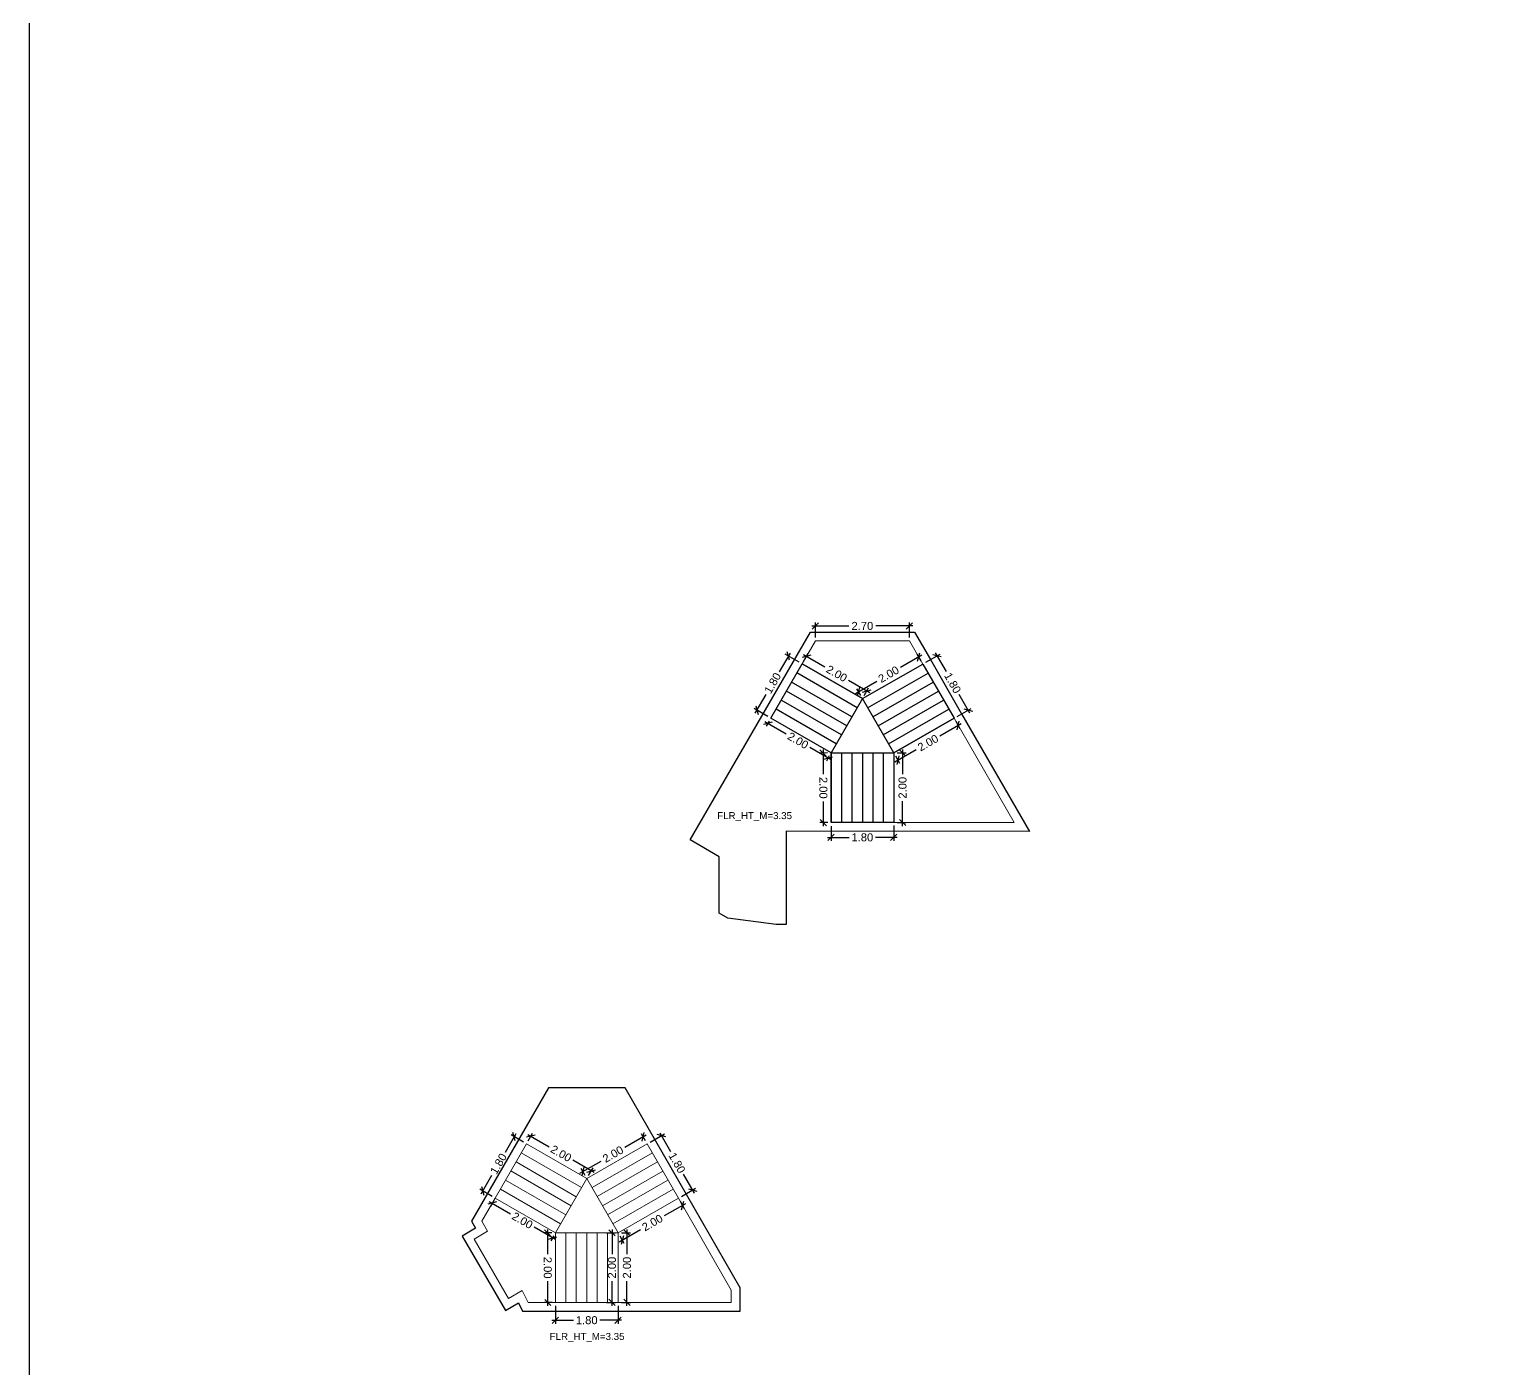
# Model space of a CAD drawing. Header units: metres. Extents: x 256329 to 886268, y -249371 to 355.
# Drawn here: x 281745.88 to 281788.33, y -318.08 to -279.59 of the extents above; entities that cross this region are included whole.
import ezdxf

# ---------------------------------------------------------------- set-up
doc = ezdxf.new("R2010")
doc.units = ezdxf.units.M
doc.header["$MEASUREMENT"] = 0
doc.header["$PDMODE"] = 35
doc.linetypes.add('CONTINOUS', pattern=[0])
doc.layers.get('0').update_dxf_attribs({"lineweight": 18})
doc.layers.get('Defpoints').update_dxf_attribs({"lineweight": 20})
for name, color, linetype, plot in [('BLK_1_FLR_19_STAIR_1', 7, 'Continuous', False), ('BLK_1_FLR_19_STAIR_2', 7, 'Continuous', False), ('BLK_1_FLR_19_STAIR_2_FLIGHT_1', 7, 'Continuous', False), ('BLK_1_FLR_19_STAIR_2_FLIGHT_2', 7, 'Continuous', False)]:
    doc.layers.add(name, color=color, linetype=linetype, plot=plot)
for name, color, linetype, lineweight in [('BLK_1_FLR_19_STAIR_1_FLIGHT_1', 7, 'Continuous', 0), ('BLK_1_FLR_19_STAIR_1_FLIGHT_2', 7, 'Continuous', 0), ('BLK_1_FLR_19_STAIR_1_FLIGHT_3', 7, 'Continuous', 0), ('BLK_1_FLR_19_STAIR_1_LANDING_1', 7, 'Continuous', 0), ('BLK_1_FLR_19_STAIR_1_LANDING_2', 7, 'Continuous', 0), ('BLK_1_FLR_19_STAIR_2_LANDING_1', 7, 'Continuous', 0), ('BLK_1_FLR_19_STAIR_2_LANDING_2', 7, 'Continuous', 0)]:
    doc.layers.add(name, color=color, linetype=linetype, lineweight=lineweight)
doc.layers.add('BLK_1_FLR_19_STAIR_2_FLIGHT_3', color=7, linetype='Continuous')
doc.layers.add('SPA COMMENT', color=7, linetype='Continuous', true_color=0xeb0505)
doc.styles.get("Standard").update_dxf_attribs({"font": 'arial.ttf'})
doc.dimstyles.new('METRIC DIM', dxfattribs={"dimtxt": 0.23, "dimasz": 0.18, "dimexe": 0.1, "dimexo": 0.1, "dimgap": 0.09, "dimtad": 0, "dimzin": 0, "dimdsep": 46, "dimtxsty": 'Standard', "dimblk": 'OBLIQUE', "dimcen": 0, "dimdle": 0.1, "dimclrd": 147, "dimclre": 147, "dimclrt": 7, "dimadec": 0, "dimazin": 0, "dimtfac": 1, "dimtofl": 0, "dimtmove": 0, "dimatfit": 2, "dimfxl": 0.125, "dimtolj": 1, "dimtzin": 0, "dimarcsym": 0})

# ---------------------------------------------------------------- blocks, each defined once
blk = doc.blocks.new('_Oblique')
at = {"color": 0, "linetype": 'ByBlock', "lineweight": -2}
blk.add_line((-0.5, -0.5), (0.5, 0.5), dxfattribs=at)
blk = doc.blocks.new('*D347')
at = {"layer": 'BLK_1_FLR_19_STAIR_1_FLIGHT_2', "color": 147, "lineweight": -2, "transparency": 16777216}
for p, q in [((281760.99111, -316.281423), (281760.990926, -316.793394)), ((281762.79111, -316.28207), (281762.790926, -316.794041)), ((281760.890962, -316.693358), (281761.513462, -316.693582)), ((281762.890962, -316.694077), (281762.268462, -316.693853))]:
    blk.add_line(p, q, dxfattribs=at)
at = {"layer": 'Defpoints', "color": 0, "linetype": 'CONTINOUS', "transparency": 16777216}
for p in [(281760.991146, -316.181423, 0.042641), (281762.791146, -316.18207, 0.042641), (281762.790962, -316.694041)]:
    blk.add_point(p, dxfattribs=at)
at = {"layer": 'BLK_1_FLR_19_STAIR_1_FLIGHT_2', "color": 147, "linetype": 'CONTINOUS', "lineweight": -2, "transparency": 16777216, "xscale": 0.18, "yscale": 0.18, "zscale": 0.18}
for p, rotation in [((281760.990962, -316.693394), 179.979403), ((281762.790962, -316.694041), 359.979403)]:
    blk.add_blockref('_Oblique', p, dxfattribs=dict(at, rotation=rotation))
at = {"layer": 'BLK_1_FLR_19_STAIR_1_FLIGHT_2', "color": 7, "linetype": 'CONTINOUS', "transparency": 16777216, "insert": (281761.890962, -316.693718), "char_height": 0.23, "attachment_point": 5, "rotation": 359.9794033}
blk.add_mtext('\\A1;1.80', dxfattribs=at)
blk = doc.blocks.new('*D412')
at = {"layer": 'BLK_1_FLR_19_STAIR_1_FLIGHT_3', "color": 147, "lineweight": -2, "transparency": 16777216}
for p, q in [((281760.199624, -311.352098), (281760.81555, -311.706242)), ((281760.209023, -311.53637), (281760.336161, -311.315252)), ((281762.108166, -312.449467), (281761.49224, -312.095324)), ((281761.944182, -312.534048), (281762.07132, -312.31293))]:
    blk.add_line(p, q, dxfattribs=at)
at = {"layer": 'Defpoints', "color": 0, "linetype": 'CONTINOUS', "transparency": 16777216}
for p in [(281760.159178, -311.623061, 0.042641), (281762.021474, -312.399622), (281761.894336, -312.62074, 0.042641)]:
    blk.add_point(p, dxfattribs=at)
at = {"layer": 'BLK_1_FLR_19_STAIR_1_FLIGHT_3', "color": 147, "linetype": 'CONTINOUS', "lineweight": -2, "transparency": 16777216, "xscale": 0.18, "yscale": 0.18, "zscale": 0.18}
for p, rotation in [((281760.286315, -311.401944), 150.102044), ((281762.021474, -312.399622), 330.102044)]:
    blk.add_blockref('_Oblique', p, dxfattribs=dict(at, rotation=rotation))
at = {"layer": 'BLK_1_FLR_19_STAIR_1_FLIGHT_3', "color": 7, "linetype": 'CONTINOUS', "transparency": 16777216, "insert": (281761.153895, -311.900783), "char_height": 0.23, "attachment_point": 5, "rotation": 330.1020442}
blk.add_mtext('\\A1;2.00', dxfattribs=at)
blk = doc.blocks.new('*D413')
at = {"layer": 'BLK_1_FLR_19_STAIR_1_FLIGHT_1', "color": 147, "lineweight": -2, "transparency": 16777216}
for p, q in [((281763.599795, -311.373743), (281762.984441, -311.727341)), ((281763.578606, -311.53758), (281763.463268, -311.336861)), ((281761.692293, -312.469843), (281762.307648, -312.116244)), ((281761.844514, -312.534035), (281761.729175, -312.333316))]:
    blk.add_line(p, q, dxfattribs=at)
at = {"layer": 'Defpoints', "color": 0, "linetype": 'CONTINOUS', "transparency": 16777216}
for p in [(281763.513091, -311.423565), (281763.628429, -311.624284, 0.042641), (281761.894336, -312.62074, 0.042641)]:
    blk.add_point(p, dxfattribs=at)
at = {"layer": 'BLK_1_FLR_19_STAIR_1_FLIGHT_1', "color": 147, "linetype": 'CONTINOUS', "lineweight": -2, "transparency": 16777216, "xscale": 0.18, "yscale": 0.18, "zscale": 0.18}
for p, rotation in [((281763.513091, -311.423565), 29.88281300000001), ((281761.778998, -312.420021), 209.882813)]:
    blk.add_blockref('_Oblique', p, dxfattribs=dict(at, rotation=rotation))
at = {"layer": 'BLK_1_FLR_19_STAIR_1_FLIGHT_1', "color": 7, "linetype": 'CONTINOUS', "transparency": 16777216, "insert": (281762.646044, -311.921793), "char_height": 0.23, "attachment_point": 5, "rotation": 29.8828126}
blk.add_mtext('\\A1;2.00', dxfattribs=at)
blk = doc.blocks.new('*D414')
at = {"layer": 'BLK_1_FLR_19_STAIR_1_LANDING_2', "color": 147, "lineweight": -2, "transparency": 16777216}
for p, q in [((281760.763419, -314.082441), (281760.766597, -314.792257)), ((281760.891147, -314.18187), (281760.663868, -314.182888)), ((281760.773268, -316.282638), (281760.770091, -315.572822)), ((281760.900101, -316.182069), (281760.672822, -316.183087))]:
    blk.add_line(p, q, dxfattribs=at)
at = {"layer": 'Defpoints', "color": 0, "linetype": 'CONTINOUS', "transparency": 16777216}
for p in [(281760.991146, -314.181423, 0.042641), (281760.772821, -316.182639), (281761.0001, -316.181622, 0.042641)]:
    blk.add_point(p, dxfattribs=at)
at = {"layer": 'BLK_1_FLR_19_STAIR_1_LANDING_2', "color": 147, "linetype": 'CONTINOUS', "lineweight": -2, "transparency": 16777216, "xscale": 0.18, "yscale": 0.18, "zscale": 0.18}
for p, rotation in [((281760.763867, -314.18244), 90.256477), ((281760.772821, -316.182639), 270.256477)]:
    blk.add_blockref('_Oblique', p, dxfattribs=dict(at, rotation=rotation))
at = {"layer": 'BLK_1_FLR_19_STAIR_1_LANDING_2', "color": 7, "linetype": 'CONTINOUS', "transparency": 16777216, "insert": (281760.768344, -315.18254), "char_height": 0.23, "attachment_point": 5, "rotation": 270.2564771}
blk.add_mtext('\\A1;2.00', dxfattribs=at)
blk = doc.blocks.new('*D415')
at = {"layer": 'BLK_1_FLR_19_STAIR_1_LANDING_2', "color": 147, "lineweight": -2, "transparency": 16777216}
for p, q in [((281759.209489, -313.268689), (281759.125843, -313.413631)), ((281759.089215, -313.277035), (281759.703629, -313.631612)), ((281760.994113, -314.376348), (281760.379699, -314.021771)), ((281760.941163, -314.268035), (281760.857517, -314.412976))]:
    blk.add_line(p, q, dxfattribs=at)
at = {"layer": 'Defpoints', "color": 0, "linetype": 'CONTINOUS', "transparency": 16777216}
for p in [(281759.259473, -313.182077, 0.042641), (281759.175827, -313.327019), (281760.991146, -314.181423, 0.042641)]:
    blk.add_point(p, dxfattribs=at)
at = {"layer": 'BLK_1_FLR_19_STAIR_1_LANDING_2', "color": 147, "linetype": 'CONTINOUS', "lineweight": -2, "transparency": 16777216, "xscale": 0.18, "yscale": 0.18, "zscale": 0.18}
for p, rotation in [((281759.175827, -313.327019), 150.01084), ((281760.907501, -314.326364), 330.01084)]:
    blk.add_blockref('_Oblique', p, dxfattribs=dict(at, rotation=rotation))
at = {"layer": 'BLK_1_FLR_19_STAIR_1_LANDING_2', "color": 7, "linetype": 'CONTINOUS', "transparency": 16777216, "insert": (281760.041664, -313.826692), "char_height": 0.23, "attachment_point": 5, "rotation": 330.0108404}
blk.add_mtext('\\A1;2.00', dxfattribs=at)
blk = doc.blocks.new('*D416')
at = {"layer": 'BLK_1_FLR_19_STAIR_1_LANDING_1', "color": 147, "lineweight": -2, "transparency": 16777216}
for p, q in [((281764.575062, -313.271672), (281764.694656, -313.479798)), ((281764.731538, -313.34327), (281764.116184, -313.696869)), ((281762.824036, -314.439371), (281763.439391, -314.085772)), ((281762.840969, -314.268127), (281762.960564, -314.476253))]:
    blk.add_line(p, q, dxfattribs=at)
at = {"layer": 'Defpoints', "color": 0, "linetype": 'CONTINOUS', "transparency": 16777216}
for p in [(281764.525239, -313.184967, 0.042641), (281764.644833, -313.393093), (281762.791146, -314.181423, 0.042641)]:
    blk.add_point(p, dxfattribs=at)
at = {"layer": 'BLK_1_FLR_19_STAIR_1_LANDING_1', "color": 147, "linetype": 'CONTINOUS', "lineweight": -2, "transparency": 16777216, "xscale": 0.18, "yscale": 0.18, "zscale": 0.18}
for p, rotation in [((281764.644833, -313.393093), 29.88281300000001), ((281762.910741, -314.389549), 209.882813)]:
    blk.add_blockref('_Oblique', p, dxfattribs=dict(at, rotation=rotation))
at = {"layer": 'BLK_1_FLR_19_STAIR_1_LANDING_1', "color": 7, "linetype": 'CONTINOUS', "transparency": 16777216, "insert": (281763.777787, -313.891321), "char_height": 0.23, "attachment_point": 5, "rotation": 29.8828126}
blk.add_mtext('\\A1;2.00', dxfattribs=at)
blk = doc.blocks.new('*D417')
at = {"layer": 'BLK_1_FLR_19_STAIR_1_LANDING_1', "color": 147, "lineweight": -2, "transparency": 16777216}
for p, q in [((281763.046797, -314.081423), (281763.046797, -314.791136)), ((281762.891146, -314.181423), (281763.146797, -314.181423)), ((281763.046797, -316.281423), (281763.046797, -315.571709)), ((281762.891146, -316.181423), (281763.146797, -316.181423))]:
    blk.add_line(p, q, dxfattribs=at)
at = {"layer": 'Defpoints', "color": 0, "linetype": 'CONTINOUS', "transparency": 16777216}
for p in [(281762.791146, -314.181423, 0.042641), (281762.791146, -316.181423, 0.042641), (281763.046797, -316.181423)]:
    blk.add_point(p, dxfattribs=at)
at = {"layer": 'BLK_1_FLR_19_STAIR_1_LANDING_1', "color": 147, "linetype": 'CONTINOUS', "lineweight": -2, "transparency": 16777216, "xscale": 0.18, "yscale": 0.18, "zscale": 0.18}
for p, rotation in [((281763.046797, -314.181423), 90), ((281763.046797, -316.181423), 270)]:
    blk.add_blockref('_Oblique', p, dxfattribs=dict(at, rotation=rotation))
at = {"layer": 'BLK_1_FLR_19_STAIR_1_LANDING_1', "color": 7, "linetype": 'CONTINOUS', "transparency": 16777216, "insert": (281763.046797, -315.181423), "char_height": 0.23, "attachment_point": 5, "rotation": 90}
blk.add_mtext('\\A1;2.00', dxfattribs=at)
blk = doc.blocks.new('*D418')
at = {"layer": 'BLK_1_FLR_19_STAIR_1_FLIGHT_3', "color": 147, "lineweight": -2, "transparency": 16777216}
for p, q in [((281759.853232, -311.331043), (281759.542084, -311.870203)), ((281760.072566, -311.573078), (281759.716636, -311.367672)), ((281758.85356, -313.063283), (281759.164708, -312.524124)), ((281759.172861, -313.132094), (281758.816931, -312.926688))]:
    blk.add_line(p, q, dxfattribs=at)
at = {"layer": 'Defpoints', "color": 0, "linetype": 'CONTINOUS', "transparency": 16777216}
for p in [(281760.159178, -311.623061, 0.042641), (281758.903543, -312.976671), (281759.259473, -313.182077, 0.042641)]:
    blk.add_point(p, dxfattribs=at)
at = {"layer": 'BLK_1_FLR_19_STAIR_1_FLIGHT_3', "color": 147, "linetype": 'CONTINOUS', "lineweight": -2, "transparency": 16777216, "xscale": 0.18, "yscale": 0.18, "zscale": 0.18}
for p, rotation in [((281759.803248, -311.417655), 60.01084000000001), ((281758.903543, -312.976671), 240.01084)]:
    blk.add_blockref('_Oblique', p, dxfattribs=dict(at, rotation=rotation))
at = {"layer": 'BLK_1_FLR_19_STAIR_1_FLIGHT_3', "color": 7, "linetype": 'CONTINOUS', "transparency": 16777216, "insert": (281759.353396, -312.197163), "char_height": 0.23, "attachment_point": 5, "rotation": 60.0108404}
blk.add_mtext('\\A1;1.80', dxfattribs=at)
blk = doc.blocks.new('*D419')
at = {"layer": 'BLK_1_FLR_19_STAIR_1_FLIGHT_1', "color": 147, "lineweight": -2, "transparency": 16777216}
for p, q in [((281763.715134, -311.574461), (281764.124257, -311.339368)), ((281763.98773, -311.302486), (281764.297876, -311.842223)), ((281764.984185, -313.036579), (281764.674038, -312.496843)), ((281764.611943, -313.135145), (281765.021067, -312.900052))]:
    blk.add_line(p, q, dxfattribs=at)
at = {"layer": 'Defpoints', "color": 0, "linetype": 'CONTINOUS', "transparency": 16777216}
for p in [(281763.628429, -311.624284, 0.042641), (281764.525239, -313.184967, 0.042641), (281764.934362, -312.949874)]:
    blk.add_point(p, dxfattribs=at)
at = {"layer": 'BLK_1_FLR_19_STAIR_1_FLIGHT_1', "color": 147, "linetype": 'CONTINOUS', "lineweight": -2, "transparency": 16777216, "xscale": 0.18, "yscale": 0.18, "zscale": 0.18}
for p, rotation in [((281764.037552, -311.389191), 119.882813), ((281764.934362, -312.949874), 299.882813)]:
    blk.add_blockref('_Oblique', p, dxfattribs=dict(at, rotation=rotation))
at = {"layer": 'BLK_1_FLR_19_STAIR_1_FLIGHT_1', "color": 7, "linetype": 'CONTINOUS', "transparency": 16777216, "insert": (281764.485957, -312.169533), "char_height": 0.23, "attachment_point": 5, "rotation": 299.8828126}
blk.add_mtext('\\A1;1.80', dxfattribs=at)
blk = doc.blocks.new('*D420')
at = {"layer": 'BLK_1_FLR_19_STAIR_2_FLIGHT_2', "color": 147, "lineweight": -2, "transparency": 16777216}
for p, q in [((281771.636831, -297.778743), (281772.045954, -297.54365)), ((281771.909427, -297.506768), (281772.219574, -298.046505)), ((281772.905882, -299.240861), (281772.595735, -298.701125)), ((281772.533641, -299.339427), (281772.942764, -299.104334))]:
    blk.add_line(p, q, dxfattribs=at)
at = {"layer": 'Defpoints', "color": 0, "linetype": 'CONTINOUS', "transparency": 16777216}
for p in [(281771.550126, -297.828566, 0.042641), (281772.856059, -299.154156), (281772.446936, -299.389249, 0.042641)]:
    blk.add_point(p, dxfattribs=at)
at = {"layer": 'BLK_1_FLR_19_STAIR_2_FLIGHT_2', "color": 147, "linetype": 'CONTINOUS', "lineweight": -2, "transparency": 16777216, "xscale": 0.18, "yscale": 0.18, "zscale": 0.18}
for p, rotation in [((281771.95925, -297.593473), 119.882813), ((281772.856059, -299.154156), 299.882813)]:
    blk.add_blockref('_Oblique', p, dxfattribs=dict(at, rotation=rotation))
at = {"layer": 'BLK_1_FLR_19_STAIR_2_FLIGHT_2', "color": 7, "linetype": 'CONTINOUS', "transparency": 16777216, "insert": (281772.407655, -298.373815), "char_height": 0.23, "attachment_point": 5, "rotation": 299.8828126}
blk.add_mtext('\\A1;1.80', dxfattribs=at)
blk = doc.blocks.new('*D421')
at = {"layer": 'BLK_1_FLR_19_STAIR_2_LANDING_1', "color": 147, "lineweight": -2, "transparency": 16777216}
for p, q in [((281768.121321, -297.55638), (281768.737247, -297.910524)), ((281768.130721, -297.740652), (281768.257858, -297.519534)), ((281770.029863, -298.653749), (281769.413937, -298.299606)), ((281769.865879, -298.73833), (281769.993017, -298.517212))]:
    blk.add_line(p, q, dxfattribs=at)
at = {"layer": 'Defpoints', "color": 0, "linetype": 'CONTINOUS', "transparency": 16777216}
for p in [(281768.080875, -297.827343, 0.042641), (281769.816034, -298.825022, 0.042641), (281769.943172, -298.603904)]:
    blk.add_point(p, dxfattribs=at)
at = {"layer": 'BLK_1_FLR_19_STAIR_2_LANDING_1', "color": 147, "linetype": 'CONTINOUS', "lineweight": -2, "transparency": 16777216, "xscale": 0.18, "yscale": 0.18, "zscale": 0.18}
for p, rotation in [((281768.208013, -297.606226), 150.102044), ((281769.943172, -298.603904), 330.102044)]:
    blk.add_blockref('_Oblique', p, dxfattribs=dict(at, rotation=rotation))
at = {"layer": 'BLK_1_FLR_19_STAIR_2_LANDING_1', "color": 7, "linetype": 'CONTINOUS', "transparency": 16777216, "insert": (281769.075592, -298.105065), "char_height": 0.23, "attachment_point": 5, "rotation": 330.1020442}
blk.add_mtext('\\A1;2.00', dxfattribs=at)
blk = doc.blocks.new('*D422')
at = {"layer": 'BLK_1_FLR_19_STAIR_2_FLIGHT_2', "color": 147, "lineweight": -2, "transparency": 16777216}
for p, q in [((281771.500303, -297.741862), (281771.384965, -297.541143)), ((281771.521492, -297.578025), (281770.906138, -297.931623)), ((281769.613991, -298.674125), (281770.229345, -298.320526)), ((281769.766211, -298.738317), (281769.650873, -298.537598))]:
    blk.add_line(p, q, dxfattribs=at)
at = {"layer": 'Defpoints', "color": 0, "linetype": 'CONTINOUS', "transparency": 16777216}
for p in [(281771.434788, -297.627847), (281771.550126, -297.828566, 0.042641), (281769.816034, -298.825022, 0.042641)]:
    blk.add_point(p, dxfattribs=at)
at = {"layer": 'BLK_1_FLR_19_STAIR_2_FLIGHT_2', "color": 147, "linetype": 'CONTINOUS', "lineweight": -2, "transparency": 16777216, "xscale": 0.18, "yscale": 0.18, "zscale": 0.18}
for p, rotation in [((281771.434788, -297.627847), 29.88281300000001), ((281769.700695, -298.624303), 209.882813)]:
    blk.add_blockref('_Oblique', p, dxfattribs=dict(at, rotation=rotation))
at = {"layer": 'BLK_1_FLR_19_STAIR_2_FLIGHT_2', "color": 7, "linetype": 'CONTINOUS', "transparency": 16777216, "insert": (281770.567742, -298.126075), "char_height": 0.23, "attachment_point": 5, "rotation": 29.8828126}
blk.add_mtext('\\A1;2.00', dxfattribs=at)
blk = doc.blocks.new('*D423')
at = {"layer": 'BLK_1_FLR_19_STAIR_2_FLIGHT_3', "color": 147, "lineweight": -2, "transparency": 16777216}
for p, q in [((281768.812845, -300.386152), (281768.585565, -300.38717)), ((281768.685117, -300.286723), (281768.688294, -300.996539)), ((281768.694965, -302.48692), (281768.691788, -301.777104)), ((281768.821798, -302.386351), (281768.594519, -302.387369))]:
    blk.add_line(p, q, dxfattribs=at)
at = {"layer": 'Defpoints', "color": 0, "linetype": 'CONTINOUS', "transparency": 16777216}
for p in [(281768.912844, -300.385705, 0.042641), (281768.694518, -302.386921), (281768.921797, -302.385904, 0.042641)]:
    blk.add_point(p, dxfattribs=at)
at = {"layer": 'BLK_1_FLR_19_STAIR_2_FLIGHT_3', "color": 147, "linetype": 'CONTINOUS', "lineweight": -2, "transparency": 16777216, "xscale": 0.18, "yscale": 0.18, "zscale": 0.18}
for p, rotation in [((281768.685564, -300.386722), 90.256477), ((281768.694518, -302.386921), 270.256477)]:
    blk.add_blockref('_Oblique', p, dxfattribs=dict(at, rotation=rotation))
at = {"layer": 'BLK_1_FLR_19_STAIR_2_FLIGHT_3', "color": 7, "linetype": 'CONTINOUS', "transparency": 16777216, "insert": (281768.690041, -301.386822), "char_height": 0.23, "attachment_point": 5, "rotation": 270.2564771}
blk.add_mtext('\\A1;2.00', dxfattribs=at)
blk = doc.blocks.new('*D424')
at = {"layer": 'BLK_1_FLR_19_STAIR_2_FLIGHT_1', "color": 147, "lineweight": -2, "transparency": 16777216}
for p, q in [((281767.010912, -299.481317), (281767.625326, -299.835894)), ((281767.131186, -299.472971), (281767.047541, -299.617913)), ((281768.91581, -300.58063), (281768.301396, -300.226053)), ((281768.86286, -300.472317), (281768.779214, -300.617258))]:
    blk.add_line(p, q, dxfattribs=at)
at = {"layer": 'Defpoints', "color": 0, "linetype": 'CONTINOUS', "transparency": 16777216}
for p in [(281767.097524, -299.531301), (281767.18117, -299.386359, 0.042641), (281768.912844, -300.385705, 0.042641)]:
    blk.add_point(p, dxfattribs=at)
at = {"layer": 'BLK_1_FLR_19_STAIR_2_FLIGHT_1', "color": 147, "linetype": 'CONTINOUS', "lineweight": -2, "transparency": 16777216, "xscale": 0.18, "yscale": 0.18, "zscale": 0.18}
for p, rotation in [((281767.097524, -299.531301), 150.01084), ((281768.829198, -300.530646), 330.01084)]:
    blk.add_blockref('_Oblique', p, dxfattribs=dict(at, rotation=rotation))
at = {"layer": 'BLK_1_FLR_19_STAIR_2_FLIGHT_1', "color": 7, "linetype": 'CONTINOUS', "transparency": 16777216, "insert": (281767.963361, -300.030974), "char_height": 0.23, "attachment_point": 5, "rotation": 330.0108404}
blk.add_mtext('\\A1;2.00', dxfattribs=at)
blk = doc.blocks.new('*D425')
at = {"layer": 'BLK_1_FLR_19_STAIR_2_LANDING_2', "color": 147, "lineweight": -2, "transparency": 16777216}
for p, q in [((281772.653235, -299.547552), (281772.037881, -299.901151)), ((281772.496759, -299.475954), (281772.616353, -299.68408)), ((281770.745733, -300.643653), (281771.361088, -300.290054)), ((281770.762666, -300.472409), (281770.882261, -300.680535))]:
    blk.add_line(p, q, dxfattribs=at)
at = {"layer": 'Defpoints', "color": 0, "linetype": 'CONTINOUS', "transparency": 16777216}
for p in [(281772.446936, -299.389249, 0.042641), (281772.566531, -299.597375), (281770.712844, -300.385705, 0.042641)]:
    blk.add_point(p, dxfattribs=at)
at = {"layer": 'BLK_1_FLR_19_STAIR_2_LANDING_2', "color": 147, "linetype": 'CONTINOUS', "lineweight": -2, "transparency": 16777216, "xscale": 0.18, "yscale": 0.18, "zscale": 0.18}
for p, rotation in [((281772.566531, -299.597375), 29.88281300000001), ((281770.832438, -300.593831), 209.882813)]:
    blk.add_blockref('_Oblique', p, dxfattribs=dict(at, rotation=rotation))
at = {"layer": 'BLK_1_FLR_19_STAIR_2_LANDING_2', "color": 7, "linetype": 'CONTINOUS', "transparency": 16777216, "insert": (281771.699484, -300.095603), "char_height": 0.23, "attachment_point": 5, "rotation": 29.8828126}
blk.add_mtext('\\A1;2.00', dxfattribs=at)
blk = doc.blocks.new('*D426')
at = {"layer": 'BLK_1_FLR_19_STAIR_2_LANDING_2', "color": 147, "lineweight": -2, "transparency": 16777216}
for p, q in [((281770.812844, -300.385705), (281771.068494, -300.385705)), ((281770.968494, -300.285705), (281770.968494, -300.995418)), ((281770.968494, -302.485705), (281770.968494, -301.775991)), ((281770.812844, -302.385705), (281771.068494, -302.385705))]:
    blk.add_line(p, q, dxfattribs=at)
at = {"layer": 'Defpoints', "color": 0, "linetype": 'CONTINOUS', "transparency": 16777216}
for p in [(281770.712844, -300.385705, 0.042641), (281770.712844, -302.385705, 0.042641), (281770.968494, -302.385705)]:
    blk.add_point(p, dxfattribs=at)
at = {"layer": 'BLK_1_FLR_19_STAIR_2_LANDING_2', "color": 147, "linetype": 'CONTINOUS', "lineweight": -2, "transparency": 16777216, "xscale": 0.18, "yscale": 0.18, "zscale": 0.18}
for p, rotation in [((281770.968494, -300.385705), 90), ((281770.968494, -302.385705), 270)]:
    blk.add_blockref('_Oblique', p, dxfattribs=dict(at, rotation=rotation))
at = {"layer": 'BLK_1_FLR_19_STAIR_2_LANDING_2', "color": 7, "linetype": 'CONTINOUS', "transparency": 16777216, "insert": (281770.968494, -301.385705), "char_height": 0.23, "attachment_point": 5, "rotation": 90}
blk.add_mtext('\\A1;2.00', dxfattribs=at)
blk = doc.blocks.new('*D427')
at = {"layer": 'BLK_1_FLR_19_STAIR_2_FLIGHT_1', "color": 147, "lineweight": -2, "transparency": 16777216}
for p, q in [((281767.735352, -297.512485), (281767.424204, -298.051645)), ((281767.994263, -297.77736), (281767.598756, -297.549114)), ((281766.735679, -299.244725), (281767.046827, -298.705565)), ((281767.094558, -299.336376), (281766.699051, -299.108129))]:
    blk.add_line(p, q, dxfattribs=at)
at = {"layer": 'Defpoints', "color": 0, "linetype": 'CONTINOUS', "transparency": 16777216}
for p in [(281768.080875, -297.827343, 0.042641), (281766.785663, -299.158113), (281767.18117, -299.386359, 0.042641)]:
    blk.add_point(p, dxfattribs=at)
at = {"layer": 'BLK_1_FLR_19_STAIR_2_FLIGHT_1', "color": 147, "linetype": 'CONTINOUS', "lineweight": -2, "transparency": 16777216, "xscale": 0.18, "yscale": 0.18, "zscale": 0.18}
for p, rotation in [((281767.685368, -297.599097), 60.01084000000001), ((281766.785663, -299.158113), 240.01084)]:
    blk.add_blockref('_Oblique', p, dxfattribs=dict(at, rotation=rotation))
at = {"layer": 'BLK_1_FLR_19_STAIR_2_FLIGHT_1', "color": 7, "linetype": 'CONTINOUS', "transparency": 16777216, "insert": (281767.235516, -298.378605), "char_height": 0.23, "attachment_point": 5, "rotation": 60.0108404}
blk.add_mtext('\\A1;1.80', dxfattribs=at)
blk = doc.blocks.new('*D428')
at = {"layer": 'BLK_1_FLR_19_STAIR_2_FLIGHT_3', "color": 147, "lineweight": -2, "transparency": 16777216}
for p, q in [((281768.912844, -302.485705), (281768.912844, -302.912883)), ((281770.712844, -302.471906), (281770.712844, -302.912883)), ((281768.812844, -302.812883), (281769.435344, -302.812883)), ((281770.812844, -302.812883), (281770.190344, -302.812883))]:
    blk.add_line(p, q, dxfattribs=at)
at = {"layer": 'Defpoints', "color": 0, "linetype": 'CONTINOUS', "transparency": 16777216}
for p in [(281768.912844, -302.385705, 0.042641), (281770.712844, -302.371906, 0.042641), (281770.712844, -302.812883)]:
    blk.add_point(p, dxfattribs=at)
at = {"layer": 'BLK_1_FLR_19_STAIR_2_FLIGHT_3', "color": 147, "linetype": 'CONTINOUS', "lineweight": -2, "transparency": 16777216, "xscale": 0.18, "yscale": 0.18, "zscale": 0.18, "rotation": 180}
blk.add_blockref('_Oblique', (281768.912844, -302.812883), dxfattribs=at)
at = {"layer": 'BLK_1_FLR_19_STAIR_2_FLIGHT_3', "color": 147, "linetype": 'CONTINOUS', "lineweight": -2, "transparency": 16777216, "xscale": 0.18, "yscale": 0.18, "zscale": 0.18}
blk.add_blockref('_Oblique', (281770.712844, -302.812883), dxfattribs=at)
at = {"layer": 'BLK_1_FLR_19_STAIR_2_FLIGHT_3', "color": 7, "linetype": 'CONTINOUS', "transparency": 16777216, "insert": (281769.812844, -302.812883), "char_height": 0.23, "attachment_point": 5}
blk.add_mtext('\\A1;1.80', dxfattribs=at)
blk = doc.blocks.new('*D429')
at = {"layer": 'BLK_1_FLR_19_STAIR_2_LANDING_1', "color": 147, "lineweight": -2, "transparency": 16777216}
for p, q in [((281768.464193, -297.064129), (281768.464193, -296.634913)), ((281771.163133, -297.064792), (281771.163133, -296.634913)), ((281768.364193, -296.734913), (281769.423377, -296.734913)), ((281771.263133, -296.734913), (281770.20395, -296.734913))]:
    blk.add_line(p, q, dxfattribs=at)
at = {"layer": 'Defpoints', "color": 0, "linetype": 'CONTINOUS', "transparency": 16777216}
for p in [(281771.163133, -296.734913), (281768.464193, -297.164129, 0.042641), (281771.163133, -297.164792, 0.042641)]:
    blk.add_point(p, dxfattribs=at)
at = {"layer": 'BLK_1_FLR_19_STAIR_2_LANDING_1', "color": 147, "linetype": 'CONTINOUS', "lineweight": -2, "transparency": 16777216, "xscale": 0.18, "yscale": 0.18, "zscale": 0.18, "rotation": 180}
blk.add_blockref('_Oblique', (281768.464193, -296.734913), dxfattribs=at)
at = {"layer": 'BLK_1_FLR_19_STAIR_2_LANDING_1', "color": 147, "linetype": 'CONTINOUS', "lineweight": -2, "transparency": 16777216, "xscale": 0.18, "yscale": 0.18, "zscale": 0.18}
blk.add_blockref('_Oblique', (281771.163133, -296.734913), dxfattribs=at)
at = {"layer": 'BLK_1_FLR_19_STAIR_2_LANDING_1', "color": 7, "linetype": 'CONTINOUS', "transparency": 16777216, "insert": (281769.813663, -296.734913), "char_height": 0.23, "attachment_point": 5}
blk.add_mtext('\\A1;2.70', dxfattribs=at)
blk = doc.blocks.new('*D430')
at = {"layer": 'BLK_1_FLR_19_STAIR_1_FLIGHT_2', "color": 147, "lineweight": -2, "transparency": 16777216}
for p, q in [((281762.617706, -314.081423), (281762.617706, -314.791136)), ((281762.462055, -314.181423), (281762.717706, -314.181423)), ((281762.617706, -316.281423), (281762.617706, -315.571709)), ((281762.462055, -316.181423), (281762.717706, -316.181423))]:
    blk.add_line(p, q, dxfattribs=at)
at = {"layer": 'Defpoints', "color": 0, "linetype": 'CONTINOUS', "transparency": 16777216}
for p in [(281762.362055, -314.181423, 0.042641), (281762.362055, -316.181423, 0.042641), (281762.617706, -316.181423)]:
    blk.add_point(p, dxfattribs=at)
at = {"layer": 'BLK_1_FLR_19_STAIR_1_FLIGHT_2', "color": 147, "linetype": 'CONTINOUS', "lineweight": -2, "transparency": 16777216, "xscale": 0.18, "yscale": 0.18, "zscale": 0.18}
for p, rotation in [((281762.617706, -314.181423), 90), ((281762.617706, -316.181423), 270)]:
    blk.add_blockref('_Oblique', p, dxfattribs=dict(at, rotation=rotation))
at = {"layer": 'BLK_1_FLR_19_STAIR_1_FLIGHT_2', "color": 7, "linetype": 'CONTINOUS', "transparency": 16777216, "insert": (281762.617706, -315.181423), "char_height": 0.23, "attachment_point": 5, "rotation": 90}
blk.add_mtext('\\A1;2.00', dxfattribs=at)

msp = doc.modelspace()

# ---------------------------------------------------------------- linework, layer by layer
at = {"layer": 'BLK_1_FLR_19_STAIR_1', "color": 7, "linetype": 'CONTINOUS'}
msp.add_lwpolyline([(281762.996677, -310.016431), (281760.793885, -310.016431), (281758.582322, -313.848645), (281758.695453, -314.044444), (281758.306928, -314.274205), (281759.55262, -316.412387), (281759.928494, -316.195996), (281760.048227, -316.434703), (281766.29997, -316.436267), (281766.300137, -315.765315)], close=True, dxfattribs=at)
at = {"layer": 'BLK_1_FLR_19_STAIR_1_FLIGHT_1', "color": 3, "linetype": 'CONTINOUS'}
for p, q in [((281761.894336, -312.62074), (281763.628429, -311.624284)), ((281762.043805, -312.880853), (281763.777897, -311.884398)), ((281762.193273, -313.140967), (281763.927366, -312.144512)), ((281762.342741, -313.401081), (281764.076834, -312.404626)), ((281762.49221, -313.661195), (281764.226302, -312.66474)), ((281762.641678, -313.921309), (281764.37577, -312.924854)), ((281762.791146, -314.181423), (281764.525239, -313.184967))]:
    msp.add_line(p, q, dxfattribs=at)
at = {"layer": 'BLK_1_FLR_19_STAIR_1_FLIGHT_1', "color": 7, "linetype": 'CONTINOUS'}
msp.add_lwpolyline([(281763.628429, -311.624284), (281764.525239, -313.184967), (281762.791146, -314.181423), (281761.894336, -312.62074), (281763.628429, -311.624284)], dxfattribs=at)
at = {"layer": 'BLK_1_FLR_19_STAIR_1_FLIGHT_2', "color": 3, "linetype": 'CONTINOUS'}
for p, q in [((281760.991146, -314.181423), (281760.991146, -316.181423)), ((281761.291146, -314.181423), (281761.291146, -316.181423)), ((281761.591146, -314.181423), (281761.591146, -316.181423)), ((281761.891146, -314.181423), (281761.891146, -316.181423)), ((281762.191146, -314.181423), (281762.191146, -316.181423)), ((281762.491146, -314.181423), (281762.491146, -316.181423)), ((281762.791146, -314.181423), (281762.791146, -316.181423))]:
    msp.add_line(p, q, dxfattribs=at)
at = {"layer": 'BLK_1_FLR_19_STAIR_1_FLIGHT_2', "color": 7, "linetype": 'CONTINOUS'}
msp.add_lwpolyline([(281760.991146, -314.181423), (281762.791146, -314.181423), (281762.791146, -316.181423), (281760.991146, -316.181423)], close=True, dxfattribs=at)
at = {"layer": 'BLK_1_FLR_19_STAIR_1_FLIGHT_3', "color": 3, "linetype": 'CONTINOUS'}
for p, q in [((281761.7409, -312.882243), (281760.009227, -311.882897)), ((281761.894336, -312.62074), (281760.159178, -311.623061)), ((281761.440999, -313.401915), (281759.709325, -312.402569)), ((281761.59095, -313.142079), (281759.859276, -312.142733)), ((281761.291048, -313.661751), (281759.559374, -312.662405)), ((281760.991146, -314.181423), (281759.259473, -313.182077)), ((281761.141097, -313.921587), (281759.409423, -312.922241))]:
    msp.add_line(p, q, dxfattribs=at)
at = {"layer": 'BLK_1_FLR_19_STAIR_1_FLIGHT_3', "ltscale": 0.05}
msp.add_lwpolyline([(281761.894336, -312.62074), (281760.991146, -314.181423), (281759.259473, -313.182077), (281760.159178, -311.623061), (281761.894336, -312.62074)], dxfattribs=at)
at = {"layer": 'BLK_1_FLR_19_STAIR_1_LANDING_1', "color": 7, "linetype": 'CONTINOUS'}
msp.add_lwpolyline([(281762.791146, -314.181423), (281764.525239, -313.184967), (281766.046802, -315.832884), (281766.046714, -316.182884), (281762.791146, -316.181423), (281762.791146, -314.181423)], dxfattribs=at)
at = {"layer": 'BLK_1_FLR_19_STAIR_1_LANDING_2', "color": 7, "linetype": 'CONTINOUS'}
msp.add_lwpolyline([(281760.991146, -314.181423), (281760.991146, -316.181423), (281760.204584, -316.181423), (281760.03463, -315.842595), (281759.645809, -316.06912), (281758.6525, -314.364144), (281759.040248, -314.134843), (281758.874842, -313.848569), (281759.259473, -313.182077), (281760.989933, -314.18352)], dxfattribs=at)
at = {"layer": 'BLK_1_FLR_19_STAIR_2', "color": 7, "linetype": 'CONTINOUS'}
msp.add_lwpolyline([(281768.317997, -296.910774), (281771.308692, -296.911509), (281771.769369, -297.701665), (281772.666438, -299.2628), (281774.617248, -302.640687), (281767.624846, -302.63766), (281767.624176, -305.314252), (281767.334884, -305.31418), (281765.949701, -305.136615), (281765.696369, -304.990403), (281765.696681, -303.367462), (281764.865716, -302.887252)], close=True, dxfattribs=at)
at = {"layer": 'BLK_1_FLR_19_STAIR_2_FLIGHT_1', "color": 3, "linetype": 'CONTINOUS'}
for p, q in [((281769.816034, -298.825022), (281768.080875, -297.827343)), ((281769.512647, -299.346361), (281767.780973, -298.347015)), ((281769.662598, -299.086525), (281767.930924, -298.087179)), ((281769.362696, -299.606197), (281767.631022, -298.606851)), ((281769.062794, -300.125869), (281767.331121, -299.126523)), ((281769.212745, -299.866033), (281767.481072, -298.866687)), ((281768.912844, -300.385705), (281767.18117, -299.386359))]:
    msp.add_line(p, q, dxfattribs=at)
at = {"layer": 'BLK_1_FLR_19_STAIR_2_FLIGHT_1', "ltscale": 0.05}
msp.add_lwpolyline([(281769.816034, -298.825022), (281768.912844, -300.385705), (281767.18117, -299.386359), (281768.080875, -297.827343), (281769.816034, -298.825022)], dxfattribs=at)
at = {"layer": 'BLK_1_FLR_19_STAIR_2_FLIGHT_2', "color": 3, "linetype": 'CONTINOUS'}
for p, q in [((281769.816034, -298.825022), (281771.550126, -297.828566)), ((281769.965502, -299.085135), (281771.699595, -298.08868)), ((281770.11497, -299.345249), (281771.849063, -298.348794)), ((281770.264439, -299.605363), (281771.998531, -298.608908)), ((281770.413907, -299.865477), (281772.147999, -298.869022)), ((281770.563375, -300.125591), (281772.297468, -299.129136)), ((281770.712844, -300.385705), (281772.446936, -299.389249))]:
    msp.add_line(p, q, dxfattribs=at)
at = {"layer": 'BLK_1_FLR_19_STAIR_2_FLIGHT_2', "color": 7, "linetype": 'CONTINOUS'}
msp.add_lwpolyline([(281771.550126, -297.828566), (281772.446936, -299.389249), (281770.712844, -300.385705), (281769.816034, -298.825022), (281771.550126, -297.828566)], dxfattribs=at)
at = {"layer": 'BLK_1_FLR_19_STAIR_2_FLIGHT_3', "color": 3, "linetype": 'CONTINOUS'}
for p, q in [((281768.912844, -300.385705), (281768.912844, -302.385705)), ((281769.212844, -300.385705), (281769.212844, -302.385705)), ((281769.512844, -300.385705), (281769.512844, -302.385705)), ((281769.812844, -300.385705), (281769.812844, -302.385705)), ((281770.112844, -300.385705), (281770.112844, -302.385705)), ((281770.412844, -300.385705), (281770.412844, -302.385705)), ((281770.712844, -300.385705), (281770.712844, -302.385705))]:
    msp.add_line(p, q, dxfattribs=at)
at = {"layer": 'BLK_1_FLR_19_STAIR_2_FLIGHT_3', "color": 7, "linetype": 'CONTINOUS'}
msp.add_lwpolyline([(281768.912844, -300.385705), (281770.712844, -300.385705), (281770.712844, -302.385705), (281768.912844, -302.385705)], close=True, dxfattribs=at)
at = {"layer": 'BLK_1_FLR_19_STAIR_2_LANDING_1', "color": 7, "linetype": 'CONTINOUS'}
msp.add_lwpolyline([(281768.464193, -297.164129), (281771.163133, -297.164792), (281771.550126, -297.828566), (281769.816034, -298.825022), (281768.080875, -297.827343), (281768.464193, -297.164129)], dxfattribs=at)
at = {"layer": 'BLK_1_FLR_19_STAIR_2_LANDING_2', "ltscale": 0.05}
msp.add_lwpolyline([(281770.712844, -300.385705), (281772.446936, -299.389249), (281774.177878, -302.386428), (281770.712844, -302.386428), (281770.712844, -300.385705)], dxfattribs=at)
at = {"layer": 'SPA COMMENT'}
msp.add_lwpolyline([(281860.317546, -923.441005), (281745.876506, -923.441005), (281745.876506, 21.834427), (281860.317546, 21.834427)], close=True, dxfattribs=at)

# ---------------------------------------------------------------- texts
at = {"layer": 'BLK_1_FLR_19_STAIR_1', "color": 7, "linetype": 'CONTINOUS', "insert": (281760.82661, -317.059183, -0.042641), "char_height": 0.2, "attachment_point": 1}
msp.add_mtext_dynamic_manual_height_columns('FLR_HT_M=3.35', width=2.272281, gutter_width=0.405, heights=[0.300679], dxfattribs=at)
at = {"layer": 'BLK_1_FLR_19_STAIR_2', "color": 7, "linetype": 'CONTINOUS', "insert": (281765.640684, -302.087704, -0.042641), "char_height": 0.2, "attachment_point": 1}
msp.add_mtext_dynamic_manual_height_columns('FLR_HT_M=3.35', width=2.272281, gutter_width=0.405, heights=[0.300679], dxfattribs=at)

# ---------------------------------------------------------------- dimensions: what is measured, and where the dimension line sits
at = {"layer": 'BLK_1_FLR_19_STAIR_1_FLIGHT_1', "color": 2, "linetype": 'CONTINOUS'}
dim = msp.add_aligned_dim(p1=(281761.894336, -312.62074), p2=(281763.628429, -311.624284), distance=0.231497, dimstyle='METRIC DIM', override={"dimfxl": 0.18}, dxfattribs=at)
dim.commit()
dim.dimension.update_dxf_attribs({"geometry": '*D413', "text_midpoint": (281762.646044, -311.921793, -0.042641)})
at = {"layer": 'BLK_1_FLR_19_STAIR_1_FLIGHT_1', "color": 1, "linetype": 'CONTINOUS'}
dim = msp.add_aligned_dim(p1=(281763.628429, -311.624284), p2=(281764.525239, -313.184967), distance=0.471858, dimstyle='METRIC DIM', override={"dimfxl": 0.18}, dxfattribs=at)
dim.commit()
dim.dimension.update_dxf_attribs({"geometry": '*D419', "text_midpoint": (281764.485957, -312.169533, -0.042641)})
at = {"layer": 'BLK_1_FLR_19_STAIR_1_FLIGHT_2', "color": 2, "linetype": 'CONTINOUS'}
dim = msp.add_aligned_dim(p1=(281762.362055, -314.181423), p2=(281762.362055, -316.181423), distance=0.255651, dimstyle='METRIC DIM', override={"dimfxl": 0.18}, dxfattribs=at)
dim.commit()
dim.dimension.update_dxf_attribs({"geometry": '*D430', "text_midpoint": (281762.617706, -315.181423, -0.042641)})
at = {"layer": 'BLK_1_FLR_19_STAIR_1_FLIGHT_2', "color": 1, "linetype": 'CONTINOUS'}
dim = msp.add_aligned_dim(p1=(281760.991146, -316.181423), p2=(281762.791146, -316.18207), distance=-0.511971, dimstyle='METRIC DIM', override={"dimfxl": 0.18}, dxfattribs=at)
dim.commit()
dim.dimension.update_dxf_attribs({"geometry": '*D347', "text_midpoint": (281761.890962, -316.693718, -0.042641)})
at = {"layer": 'BLK_1_FLR_19_STAIR_1_FLIGHT_3', "color": 1, "linetype": 'CONTINOUS'}
dim = msp.add_aligned_dim(p1=(281760.159178, -311.623061), p2=(281759.259473, -313.182077), distance=-0.410947, dimstyle='METRIC DIM', override={"dimfxl": 0.18}, dxfattribs=at)
dim.commit()
dim.dimension.update_dxf_attribs({"geometry": '*D418', "text_midpoint": (281759.353396, -312.197163, -0.042641)})
at = {"layer": 'BLK_1_FLR_19_STAIR_1_FLIGHT_3', "color": 2, "linetype": 'CONTINOUS'}
dim = msp.add_aligned_dim(p1=(281760.159178, -311.623061), p2=(281761.894336, -312.62074), distance=0.255063, dimstyle='METRIC DIM', override={"dimfxl": 0.18}, dxfattribs=at)
dim.commit()
dim.dimension.update_dxf_attribs({"geometry": '*D412', "text_midpoint": (281761.153895, -311.900783, -0.042641)})
at = {"layer": 'BLK_1_FLR_19_STAIR_1_LANDING_1', "color": 1, "linetype": 'CONTINOUS'}
dim = msp.add_aligned_dim(p1=(281762.791146, -314.181423), p2=(281764.525239, -313.184967), distance=-0.24004, dimstyle='METRIC DIM', override={"dimfxl": 0.18}, dxfattribs=at)
dim.commit()
dim.dimension.update_dxf_attribs({"geometry": '*D416', "text_midpoint": (281763.777787, -313.891321, -0.042641)})
at = {"layer": 'BLK_1_FLR_19_STAIR_1_LANDING_1', "color": 2, "linetype": 'CONTINOUS'}
dim = msp.add_aligned_dim(p1=(281762.791146, -314.181423), p2=(281762.791146, -316.181423), distance=0.255651, dimstyle='METRIC DIM', override={"dimfxl": 0.18}, dxfattribs=at)
dim.commit()
dim.dimension.update_dxf_attribs({"geometry": '*D417', "text_midpoint": (281763.046797, -315.181423, -0.042641)})
at = {"layer": 'BLK_1_FLR_19_STAIR_1_LANDING_2', "color": 1, "linetype": 'CONTINOUS'}
dim = msp.add_aligned_dim(p1=(281760.991146, -314.181423), p2=(281759.259473, -313.182077), distance=0.167346, dimstyle='METRIC DIM', override={"dimfxl": 0.18}, dxfattribs=at)
dim.commit()
dim.dimension.update_dxf_attribs({"geometry": '*D415', "text_midpoint": (281760.041664, -313.826692, -0.042641)})
at = {"layer": 'BLK_1_FLR_19_STAIR_1_LANDING_2', "color": 2, "linetype": 'CONTINOUS'}
dim = msp.add_aligned_dim(p1=(281760.991146, -314.181423), p2=(281761.0001, -316.181622), distance=-0.227281, dimstyle='METRIC DIM', override={"dimfxl": 0.18}, dxfattribs=at)
dim.commit()
dim.dimension.update_dxf_attribs({"geometry": '*D414', "text_midpoint": (281760.768344, -315.18254, -0.042641)})
at = {"layer": 'BLK_1_FLR_19_STAIR_2_FLIGHT_1', "color": 1, "linetype": 'CONTINOUS'}
dim = msp.add_aligned_dim(p1=(281768.080875, -297.827343), p2=(281767.18117, -299.386359), distance=-0.456642, dimstyle='METRIC DIM', override={"dimfxl": 0.18}, dxfattribs=at)
dim.commit()
dim.dimension.update_dxf_attribs({"geometry": '*D427', "text_midpoint": (281767.235516, -298.378605, -0.042641)})
at = {"layer": 'BLK_1_FLR_19_STAIR_2_FLIGHT_1', "color": 2, "linetype": 'CONTINOUS'}
dim = msp.add_aligned_dim(p1=(281768.912844, -300.385705), p2=(281767.18117, -299.386359), distance=0.167346, dimstyle='METRIC DIM', override={"dimfxl": 0.18}, dxfattribs=at)
dim.commit()
dim.dimension.update_dxf_attribs({"geometry": '*D424', "text_midpoint": (281767.963361, -300.030974, -0.042641)})
at = {"layer": 'BLK_1_FLR_19_STAIR_2_FLIGHT_2', "color": 2, "linetype": 'CONTINOUS'}
dim = msp.add_aligned_dim(p1=(281769.816034, -298.825022), p2=(281771.550126, -297.828566), distance=0.231497, dimstyle='METRIC DIM', override={"dimfxl": 0.18}, dxfattribs=at)
dim.commit()
dim.dimension.update_dxf_attribs({"geometry": '*D422', "text_midpoint": (281770.567742, -298.126075, -0.042641)})
at = {"layer": 'BLK_1_FLR_19_STAIR_2_FLIGHT_2', "color": 1, "linetype": 'CONTINOUS'}
dim = msp.add_aligned_dim(p1=(281771.550126, -297.828566), p2=(281772.446936, -299.389249), distance=0.471858, dimstyle='METRIC DIM', override={"dimfxl": 0.18}, dxfattribs=at)
dim.commit()
dim.dimension.update_dxf_attribs({"geometry": '*D420', "text_midpoint": (281772.407655, -298.373815, -0.042641)})
at = {"layer": 'BLK_1_FLR_19_STAIR_2_FLIGHT_3', "color": 2, "linetype": 'CONTINOUS'}
dim = msp.add_aligned_dim(p1=(281768.912844, -300.385705), p2=(281768.921797, -302.385904), distance=-0.227281, dimstyle='METRIC DIM', override={"dimfxl": 0.18}, dxfattribs=at)
dim.commit()
dim.dimension.update_dxf_attribs({"geometry": '*D423', "text_midpoint": (281768.690041, -301.386822, -0.042641)})
at = {"layer": 'BLK_1_FLR_19_STAIR_2_FLIGHT_3', "color": 1, "linetype": 'CONTINOUS'}
dim = msp.add_linear_dim(base=(281770.712844, -302.812883, -0.042641), p1=(281768.912844, -302.385705), p2=(281770.712844, -302.371906), dimstyle='METRIC DIM', override={"dimfxl": 0.18}, dxfattribs=at)
dim.commit()
dim.dimension.update_dxf_attribs({"geometry": '*D428', "text_midpoint": (281769.812844, -302.812883, -0.042641)})
at = {"layer": 'BLK_1_FLR_19_STAIR_2_LANDING_1', "color": 1, "linetype": 'CONTINOUS'}
dim = msp.add_linear_dim(base=(281771.163133, -296.734913, -0.042641), p1=(281768.464193, -297.164129), p2=(281771.163133, -297.164792), dimstyle='METRIC DIM', override={"dimfxl": 0.18}, dxfattribs=at)
dim.commit()
dim.dimension.update_dxf_attribs({"geometry": '*D429', "text_midpoint": (281769.813663, -296.734913, -0.042641)})
at = {"layer": 'BLK_1_FLR_19_STAIR_2_LANDING_1', "color": 2, "linetype": 'CONTINOUS'}
dim = msp.add_aligned_dim(p1=(281768.080875, -297.827343), p2=(281769.816034, -298.825022), distance=0.255063, dimstyle='METRIC DIM', override={"dimfxl": 0.18}, dxfattribs=at)
dim.commit()
dim.dimension.update_dxf_attribs({"geometry": '*D421', "text_midpoint": (281769.075592, -298.105065, -0.042641)})
at = {"layer": 'BLK_1_FLR_19_STAIR_2_LANDING_2', "color": 1, "linetype": 'CONTINOUS'}
dim = msp.add_aligned_dim(p1=(281770.712844, -300.385705), p2=(281772.446936, -299.389249), distance=-0.24004, dimstyle='METRIC DIM', override={"dimfxl": 0.18}, dxfattribs=at)
dim.commit()
dim.dimension.update_dxf_attribs({"geometry": '*D425', "text_midpoint": (281771.699484, -300.095603, -0.042641)})
at = {"layer": 'BLK_1_FLR_19_STAIR_2_LANDING_2', "color": 2, "linetype": 'CONTINOUS'}
dim = msp.add_aligned_dim(p1=(281770.712844, -300.385705), p2=(281770.712844, -302.385705), distance=0.25565, dimstyle='METRIC DIM', override={"dimfxl": 0.18}, dxfattribs=at)
dim.commit()
dim.dimension.update_dxf_attribs({"geometry": '*D426', "text_midpoint": (281770.968494, -301.385705, -0.042641)})

doc.saveas('drawing.dxf')
